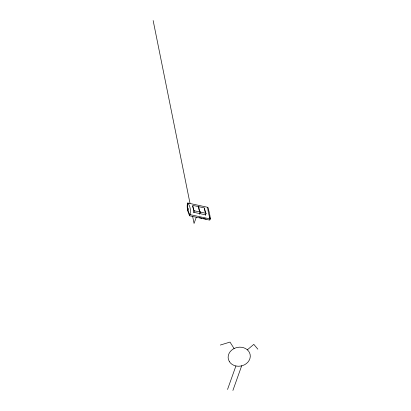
<?xml version="1.0" encoding="UTF-8"?>
<svg xmlns="http://www.w3.org/2000/svg" width="411" height="411" viewBox="0 0 411 411"><rect width="100%" height="100%" fill="white"/><g stroke="black" fill="none" stroke-linecap="round" stroke-linejoin="round"><path stroke-width="0.62" d="M193.74 212.77L194.388 210.802A22.148 5.302 -77.9 0 1 192.836 205.402L198.647 206.651A22.148 5.302 -77.9 0 0 200.193 212.05L199.546 214.018M198.323 207.637L198.647 206.651M198.426 207.658L198.754 206.676L204.56 207.925A22.148 5.302 -77.9 0 0 206.111 213.319L205.464 215.287M199.654 214.039L200.301 212.071A22.148 5.302 -77.9 0 1 198.754 206.676M189.666 215.806L190.267 213.484A46.15 23.103 -31.9 0 0 188.315 203.784L187.74 203.013L187.324 204.19A64.943 30.378 19.6 0 0 189.666 215.806L209.738 220.121L210.16 218.95L209.764 217.676A46.15 7.542 63 0 1 207.807 207.971L207.817 207.329L187.74 203.013A46.679 23.37 -31.9 0 0 190.072 214.64L210.16 218.95M196.278 217.229L194.059 223.45L192.667 216.54M227.53 389.458L235.904 365.985M232.893 390.45L241.704 365.733M247.288 349.874L253.808 344.361L257.851 349.18M220.301 345.055L230.006 342.091L234.116 348.62M194.388 210.802L200.193 212.05M200.301 212.071L206.111 213.319M199.335 217.609L201.806 218.138M203.044 218.405L206.132 219.068M192.62 205.952L192.692 206.183A64.943 15.546 -77.9 0 1 193.869 212.014L193.91 212.343L205.685 214.871L205.644 214.547M153.149 20.55L190.005 203.347M207.822 207.334A46.679 7.624 63 0 1 210.165 218.955M204.467 208.716A64.943 15.546 -77.9 0 1 205.32 212.42M188.562 210.18A64.378 30.116 19.6 0 1 188.176 208.249M209.857 217.378A64.943 30.378 19.6 0 1 209.831 219.222M229.395 361.659L228.398 359.378A11.138 9.474 -11.4 0 1 241.581 347.274A11.138 9.474 -11.4 0 1 248.013 362.019A11.138 9.474 -11.4 0 1 229.395 361.659"/></g></svg>
